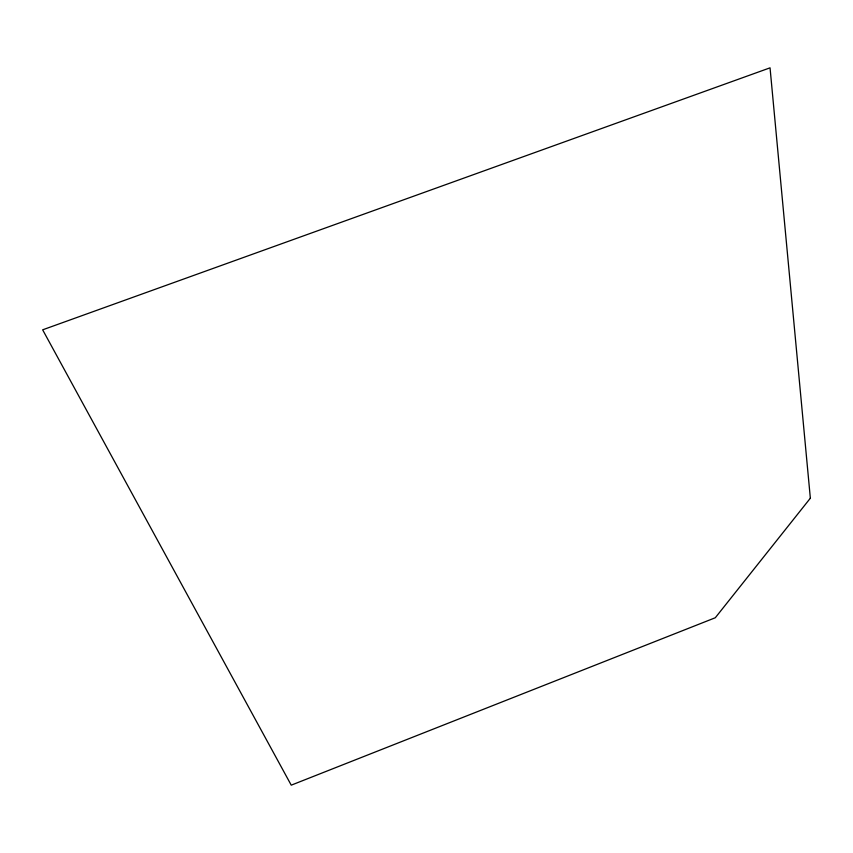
<?xml version="1.0" encoding="UTF-8"?>
<svg xmlns="http://www.w3.org/2000/svg" width="853" height="853" viewBox="0 0 853 853"><rect width="100%" height="100%" fill="white"/><g stroke="black" fill="none" stroke-linecap="round" stroke-linejoin="round"><path stroke-width="1.28" d="M810.35 498.195L715.294 617.753L291.236 785.165L42.65 329.823L770.046 67.835L810.35 498.195"/></g></svg>
